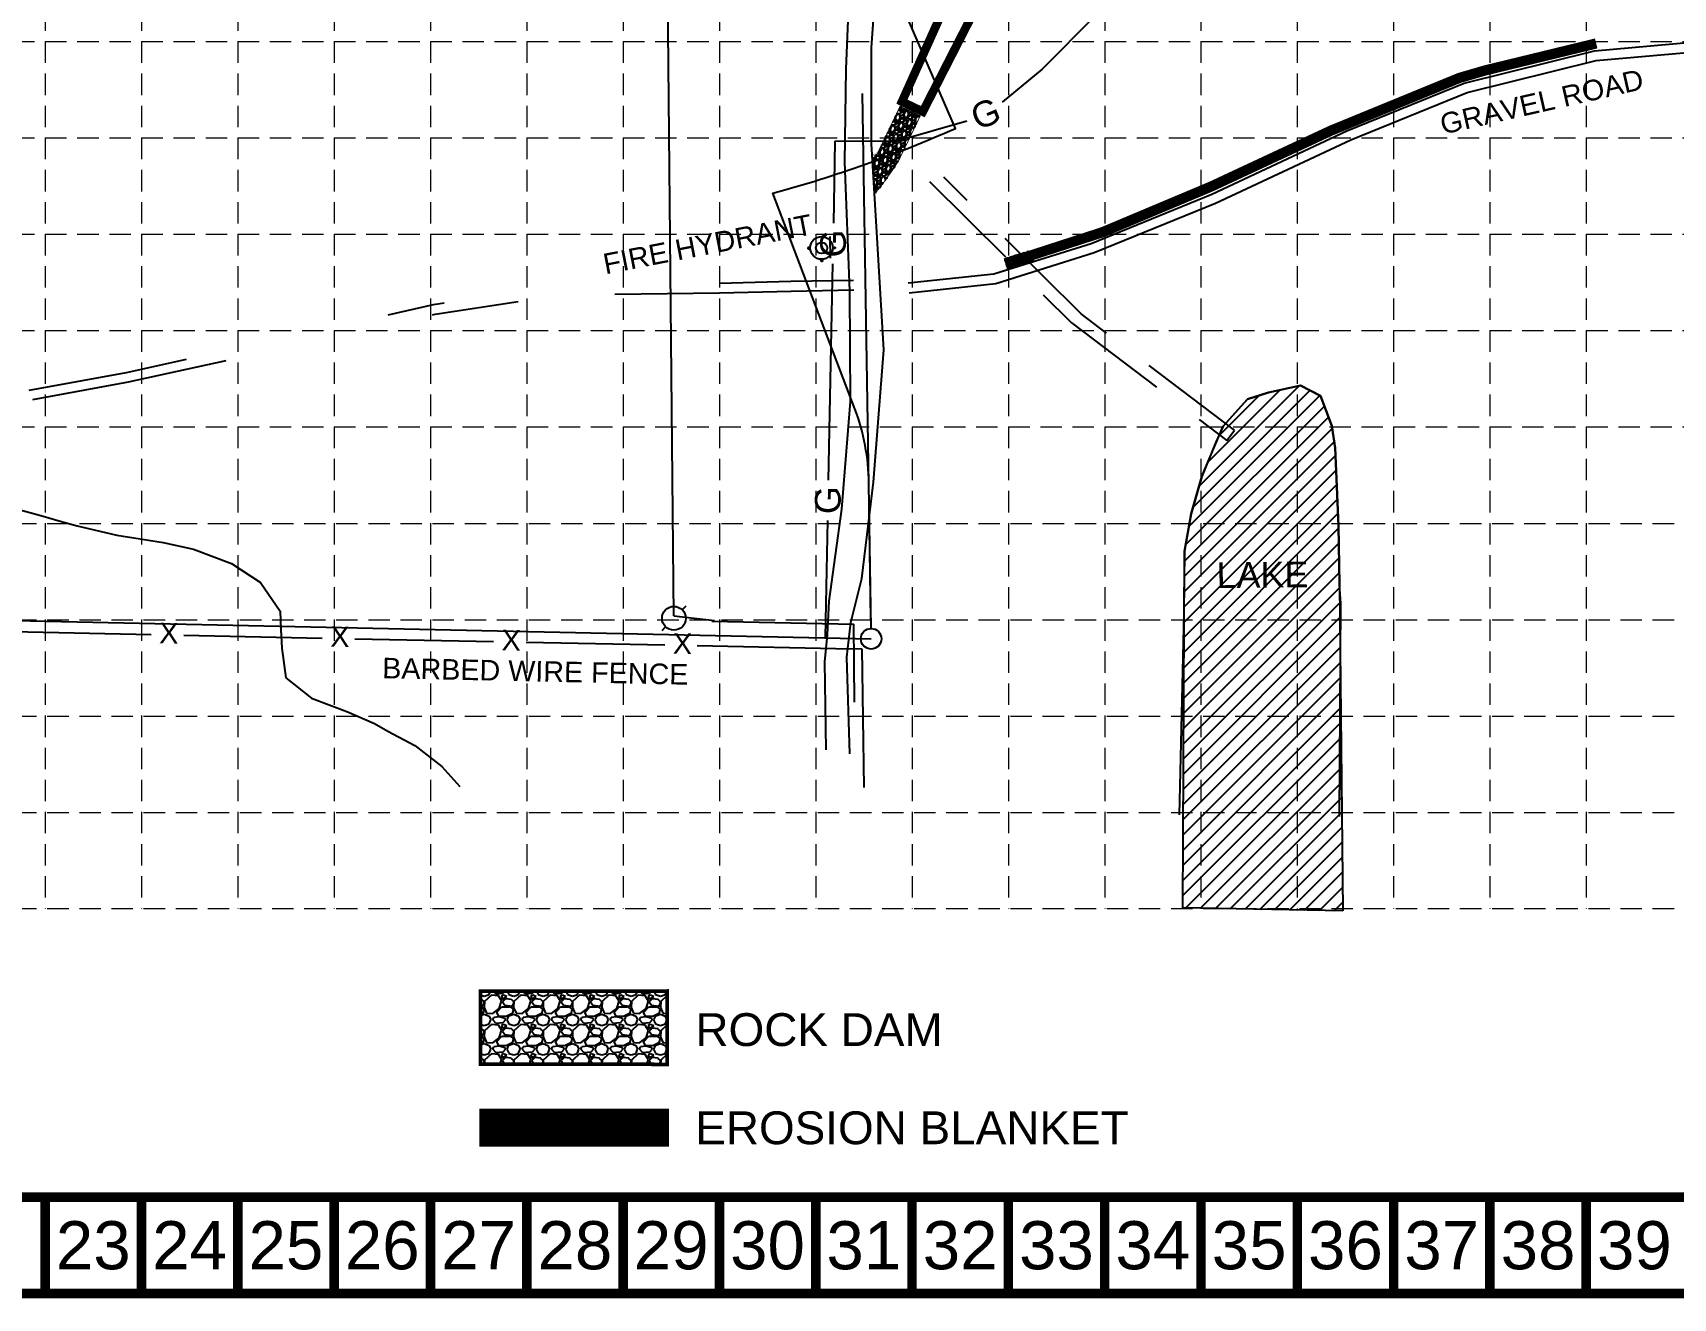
# Model space of a CAD drawing. Extents: x 2400464 to 2407675, y 6977889 to 6982400.
# Drawn here: x 2403042 to 2404958, y 6977889 to 6979367 of the extents above; entities that cross this region are included whole.
import ezdxf
from ezdxf.enums import TextEntityAlignment as Align

# ---------------------------------------------------------------- set-up
doc = ezdxf.new("R2010")
doc.units = 0
doc.header["$LTSCALE"] = 500
doc.header["$MEASUREMENT"] = 0
for name, pattern in [('ACAD_ISO02W100', [15, 12, -3]), ('CENTER', [2, 1.25, -0.25, 0.25, -0.25]), ('DASHED', [0.75, 0.5, -0.25]), ('HIDDEN', [0.375, 0.25, -0.125])]:
    doc.linetypes.add(name, pattern=pattern)
for name, color, linetype in [('BASE', 7, 'CONTINUOUS'), ('BC-DRAINAGE_EASEMENT', 1, 'HIDDEN'), ('BC-ELEC-LINE', 3, 'CONTINUOUS'), ('BC-FENCE', 2, 'CONTINUOUS'), ('BC-FIREHYDRANT', 1, 'CONTINUOUS'), ('BC-GRAVEL_ROAD', 1, 'CONTINUOUS'), ('BC-LAKE', 2, 'CONTINUOUS'), ('BC-PIPELINE_EASEMENT', 2, 'CONTINUOUS'), ('BC-POWERPOLE', 3, 'CONTINUOUS'), ('BC-W-VALVE', 1, 'CONTINUOUS'), ('BDY-F-KCC', 6, 'CONTINUOUS'), ('BDY-F-OVERALL', 6, 'CONTINUOUS'), ('BDY-F-RESIDENTAL', 6, 'CONTINUOUS'), ('COR-E', 2, 'CONTINUOUS'), ('GRID', 254, 'HIDDEN'), ('LEGEND', 7, 'CONTINUOUS'), ('SURVEY_NAME', 2, 'CONTINUOUS')]:
    doc.layers.add(name, color=color, linetype=linetype)
doc.styles.add("L200'", font='ARIAL.TTF', dxfattribs={"height": 0.001969})
doc.styles.get("Standard").update_dxf_attribs({"font": 'ARIAL.TTF'})

msp = doc.modelspace()

# ---------------------------------------------------------------- hatches: boundary and pattern name
at = {"layer": 'BDY-F-OVERALL', "linetype": 'Continuous'}
h = msp.add_hatch(dxfattribs=at)
h.set_pattern_fill('ANSI31', color=5, scale=100, style=0)
h.paths.add_polyline_path([(2404572.6, 6978341.1), (2404385.6, 6978344.5), (2404387.4, 6978761.2), (2404395.4, 6978805), (2404407.6, 6978848.4), (2404432.8, 6978907.3), (2404461.2, 6978939), (2404485.7, 6978946.8), (2404522.9, 6978954.7), (2404546.4, 6978942.9), (2404559.5, 6978907.9), (2404563.6, 6978881.9), (2404567.4, 6978790.8), (2404568.6, 6978722.3)])
at = {"layer": 'LEGEND'}
h = msp.add_hatch(dxfattribs=at)
h.set_pattern_fill('GRAVEL', color=4, scale=10.396954, angle=-159.6743, style=0)
h.set_pattern_definition([(68.338515, (2404701.5914, 6995102.9547), (45.49347369, 116.63772459), [1.3987646, -138.477949]), (25.2954152, (2404702.1077, 6995104.25466), (-113.383412994, -53.086890093), [2.400324, -237.632007]), (332.836115, (2404704.27786, 6995105.2803), (-137.221577838, 71.130869033), [1.6924994, -167.5576476]), (107.5994152, (2404707.17733, 6995109.12614), (62.479475735, -198.602807981), [2.185835, -216.3976105]), (133.1594152, (2404706.5164, 6995111.20966), (92.085328518, -98.93749973), [2.143384, -212.1953176]), (197.5994152, (2404705.0503, 6995112.77316), (198.602807981, 62.479475735), [2.185835, -216.3976105]), (238.0199152, (2404702.96676, 6995112.11226), (90.629994141, 144.444470419), [2.890655, -286.174596]), (272.5810152, (2404701.4358, 6995109.6603), (11.204806951, -239.770659832), [2.729076, -270.178591]), (321.7553152, (2404701.5587, 6995106.934), (124.945462863, -97.852710174), [2.1932375, -217.130752]), (15.562115, (2404703.2812, 6995105.5763), (-110.85668196, -29.976469876), [2.503919, -122.691993]), (62.7231152, (2404705.69333, 6995106.2481), (77.268969459, 150.582605035), [3.2381106, -320.5731896]), (339.139815, (2404697.4891, 6995105.6483), (89.915699565, -33.21722244), [1.1052066, -109.415925]), (11.7949152, (2404698.5219, 6995105.25474), (-133.967302302, -27.449632559), [2.102649, -208.162734]), (65.325715, (2404700.58, 6995105.6845), (-3.6114513, 9.7495715), [1.470348, -13.23316]), (43.524315, (2404701.696, 6995104.7674), (-41.52493448, -37.55639995), [0.791811, -78.389032]), (132.127115, (2404702.2701, 6995105.3127), (20.58391922, -25.63725816), [1.119783, -54.869531]), (231.289515, (2404701.519, 6995106.1432), (-22.0257767, -30.33350464), [1.818729, -58.8054124]), (1.890815, (2404700.3816, 6995104.724), (-23.1105856, 2.5266509), [1.315121, -31.5629386]), (216.715215, (2404707.9249, 6995107.40733), (-86.661381752, -65.363144408), [1.84234, -182.392157]), (270.671915, (2404706.448, 6995106.3059), (-0.727732563, 121.691057618), [1.5456216, -153.016218]), (133.524315, (2404701.1039, 6995102.7741), (37.55639995, -41.52493448), [1.583612, -77.5972314]), (183.936215, (2404700.0133, 6995103.92235), (108.330030388, 6.865875779), [1.84234, -182.392157]), (179.769715, (2404705.6858, 6995113.4521), (55.97074627, -1.44184016), [1.7766315, -87.054987]), (135.100815, (2404703.9092, 6995113.4592), (88.473730893, -89.188063592), [1.488615, -147.373115]), (267.127115, (2404697.395, 6995112.4875), (-1.44189974, -55.97074491), [1.583612, -77.5972314]), (217.679715, (2404697.3156, 6995110.9059), (112.298628705, 85.947080346), [1.742852, -172.541864]), (269.769715, (2404702.1722, 6995114.2572), (1.44184016, 55.97074627), [0.888316, -87.943303]), (301.635615, (2404697.98, 6995112.7042), (24.19534896, -35.38683952), [0.530141, -52.4841266]), (6.289515, (2404698.258, 6995112.2529), (-32.8601539, -1.0848031), [2.143384, -40.72435]), (26.3347152, (2404700.3885, 6995112.4877), (-93.884234457, -45.864063063), [1.986338, -196.647192]), (144.015815, (2404701.194, 6995107.0206), (16.9724803, -15.8876776), [1.4994695, -35.987279]), (193.4829152, (2404699.98064, 6995107.9017), (-172.96558701, -41.895436466), [2.617891, -259.170732]), (261.271115, (2404697.4349, 6995107.2913), (13.71812122, 82.692783954), [1.070429, -105.9727654]), (290.325715, (2404697.272, 6995106.233), (13.361019, -6.138118), [0.623817, -9.773137]), (320.582115, (2404700.6918, 6995112.2674), (-64.27838438, 53.801220793), [1.4443865, -142.9947184]), (248.338515, (2404701.80766, 6995111.3503), (-45.49347369, -116.63772459), [2.797529, -137.079184]), (200.325715, (2404700.775, 6995108.75), (-6.138118, -13.361019), [2.703208, -7.693746]), (165.630515, (2404698.24014, 6995107.8113), (122.775811264, -32.132581765), [1.643904, -162.746374]), (94.380315, (2404696.6477, 6995108.2193), (-4.69623393, 42.6097249), [1.513817, -74.1771533]), (47.9717152, (2404696.53204, 6995109.7287), (149.127229921, 166.113298786), [2.464754, -244.011048]), (15.7518152, (2404698.1822, 6995111.55956), (130.35582691, 37.199337039), [2.607546, -258.146747])])
edge = h.paths.add_edge_path()
edge.add_line((2404023, 6979224.6), (2404026.4, 6979179.4))
edge.add_arc((2403692.2, 6979448.4), 429.1, 321.1671, 327.2366)
edge.add_line((2404053, 6979216.2), (2404078.9, 6979269.9))
edge.add_line((2404078.9, 6979269.9), (2404055.4, 6979281.1))
edge.add_line((2404055.4, 6979281.1), (2404029.6, 6979227.5))
edge.add_arc((2404025.1, 6979228.8), 4.7, 243.268, 343.7768, ccw=False)
at = {"layer": 'LEGEND', "linetype": 'ACAD_ISO02W100'}
h = msp.add_hatch(dxfattribs=at)
h.set_pattern_fill('GRAVEL', color=240, scale=5.142184, angle=17.1216, style=0)
h.set_pattern_definition([(245.13439, (2403907.31345, 6978734.97534), (-25.6895861, -56.33953182), [0.69181, -68.4892]), (202.091287, (2403907.02255, 6978734.34767), (57.45767665, 23.08058472), [1.187166, -117.529366]), (149.63199, (2403905.92254, 6978733.9012), (65.79537184, -38.9186723), [0.837086, -82.8716]), (284.39529, (2403904.38443, 6978732.08221), (-25.36294767, 99.79972208), [1.081082, -107.02714]), (309.95529, (2403904.6532, 6978731.03507), (-42.73784221, 51.4021815), [1.060087, -104.948746]), (14.39529, (2403905.33398, 6978730.22247), (-99.79972208, -25.36294767), [1.081082, -107.02714]), (54.815787, (2403906.38112, 6978730.49124), (-48.747252805, -68.823090386), [1.429676, -141.53783]), (89.376887, (2403907.2049, 6978731.65971), (1.09516853, 118.71147728), [1.34976, -133.626438]), (138.55119, (2403907.21958, 6978733.0094), (-58.99457281, 51.77488742), [1.084744, -107.38974]), (192.35799, (2403906.4065, 6978733.72745), (55.57107897, 11.73822128), [1.2384, -60.68169]), (239.518987, (2403905.19681, 6978733.4624), (-42.319095966, -72.22353087), [1.601523, -158.55088]), (155.93569, (2403909.2647, 6978733.5318), (-43.48322966, 18.8887147), [0.54662, -54.11554]), (188.59079, (2403908.7656, 6978733.75469), (66.91353829, 9.85156558), [1.03994, -102.95429]), (242.1216, (2403907.7373, 6978733.5993), (1.513862, -4.914295), [0.727213, -6.54493]), (220.32019, (2403907.2117, 6978734.0831), (21.543741, 17.3978979), [0.39162, -38.770086]), (308.92299, (2403906.9131, 6978733.8297), (-9.4558764, 13.2290203), [0.55383, -27.13768]), (48.08539, (2403907.261, 6978733.3988), (11.7151443, 14.3701789), [0.899517, -29.08431]), (178.6867, (2403907.862, 6978734.0682), (11.3424473, -1.8865627), [0.65044, -15.610575]), (33.51109, (2403904.0628, 6978732.95165), (44.6013715, 29.88145781), [0.911195, -90.208532]), (87.46779, (2403904.82253, 6978733.45472), (-3.00467502, -60.11267358), [0.76444, -75.679616]), (310.32019, (2403907.5592, 6978735.05104), (-17.3978979, 21.543741), [0.78323, -38.37847]), (0.73209, (2403908.06597, 6978734.45387), (-53.68451572, -0.39576978), [0.911195, -90.208532]), (356.56559, (2403905.0014, 6978729.9048), (-27.5991915, 2.25925886), [0.878696, -43.05614]), (311.89669, (2403905.8785, 6978729.85215), (-41.22390472, 46.4879495), [0.736248, -72.88862]), (83.92299, (2403909.1222, 6978730.1519), (2.25928825, 27.5991892), [0.78323, -38.37847]), (34.47559, (2403909.2051, 6978730.93072), (-57.8303867, -39.33734277), [0.86199, -85.33672]), (86.56559, (2403906.71417, 6978729.4101), (-2.25925886, -27.5991915), [0.43935, -43.49549]), (118.43149, (2403908.8273, 6978730.0611), (-10.969727, 18.1433194), [0.2622, -25.957893]), (183.0854, (2403908.7025, 6978730.2916), (16.2567406, -0.3726998), [1.060087, -20.141677]), (203.13059, (2403907.64393, 6978730.23457), (47.62907157, 20.05290002), [0.982414, -97.258867]), (320.8117, (2403907.3973, 6978732.9565), (-7.9420213, 8.3147213), [0.741616, -17.79879]), (10.278787, (2403907.9721, 6978732.48792), (86.57071686, 15.90701097), [1.29477, -128.18211]), (78.06699, (2403909.2461, 6978732.71896), (-9.06014535, -40.4554991), [0.52942, -52.412603]), (107.1216, (2403909.3556, 6978733.237), (-6.428154, 3.40043), [0.30853, -4.833653]), (137.37799, (2403907.50022, 6978730.35172), (30.25417904, -28.3446286), [0.714373, -70.723127]), (65.13439, (2403906.97456, 6978730.83547), (25.6895861, 56.33953182), [1.38362, -67.79739]), (17.1216, (2403907.5564, 6978732.091), (3.40043, 6.428154), [1.33697, -3.805216]), (342.42639, (2403908.83408, 6978732.48442), (-59.73994496, 19.2614935), [0.81305, -80.49201]), (271.17619, (2403909.6092, 6978732.23894), (1.1411516, -21.1710346), [0.74871, -36.68695]), (224.767587, (2403909.62455, 6978731.49038), (-78.23292958, -77.90632426), [1.21903, -120.684348]), (192.547687, (2403908.75908, 6978730.6319), (-65.39966857, -14.76592672), [1.289655, -127.67566])])
h.paths.add_polyline_path([(2404180.5, 6979090.9), (2404211.8, 6979100.5), (2404208, 6979112.7), (2404176.8, 6979103.1)])
h = msp.add_hatch(dxfattribs=at)
h.set_pattern_fill('GRAVEL', color=240, scale=34.281225, style=0)
h.set_pattern_definition([(228.0128, (2401125.95, 6976430.917), (-274.2497394, -308.531071), [4.61206, -456.59465]), (184.9697, (2401122.8648, 6976427.489), (411.37473605, 34.280927), [7.91444, -783.5291]), (132.5104, (2401114.98, 6976426.8034), (342.8119318, -377.0937724), [5.58057, -552.47732]), (267.2737, (2401101.6104, 6976418.233), (34.2810885, 685.6245101), [7.20722, -713.51426]), (292.8337, (2401101.2676, 6976411.034), (-171.4064646, 411.374577), [7.06725, -699.6583]), (357.2737, (2401104.0101, 6976404.5206), (-685.6245101, 34.2810885), [7.20722, -713.51426]), (37.6942, (2401111.2092, 6976404.1778), (-445.6561768, -342.8119211), [9.53117, -943.58554]), (72.2553, (2401118.751, 6976410.0056), (239.96894396, 754.1868208), [8.9984, -890.84292]), (121.4296, (2401121.4935, 6976418.5759), (-274.2500823, 445.65575484), [7.23162, -715.9316]), (175.2364, (2401117.7226, 6976424.7465), (377.0935074, -34.2809347), [8.256, -404.5446]), (222.3974, (2401109.4951, 6976425.4321), (-411.374952, -377.09320356), [10.67682, -1057.00587]), (138.8141, (2401135.5488, 6976417.8903), (-239.968676, 205.687258), [3.64413, -360.77026]), (171.4692, (2401132.8063, 6976420.29), (445.6558662, -68.5627212), [6.93293, -686.36192]), (225, (2401125.95, 6976421.318), (-4e-15, -34.28124), [4.8481, -43.63287]), (203.1986, (2401123.5504, 6976425.432), (171.406116, 68.5624954), [2.6108, -258.46724]), (291.8014, (2401121.151, 6976424.404), (-34.281222, 102.843684), [3.6922, -180.91786]), (30.9638, (2401122.522, 6976420.9756), (102.843607, 68.562535), [5.99678, -193.8954]), (161.5651, (2401127.664, 6976424.061), (68.562465, -34.28117), [4.33627, -104.0705]), (16.3895, (2401101.2676, 6976424.4037), (342.8123254, 102.8434251), [6.07463, -601.39022]), (70.3462, (2401107.0954, 6976426.1177), (-137.124737, -377.0935482), [5.09628, -504.53078]), (293.1986, (2401127.664, 6976430.917), (-68.5624954, 171.406116), [5.22154, -255.85648]), (343.6105, (2401129.721, 6976426.1177), (-342.8123254, 102.8434251), [6.07463, -601.39022]), (339.444, (2401101.2676, 6976403.1493), (-171.406188, 68.5623128), [5.85798, -287.04095]), (294.7751, (2401106.7526, 6976401.0925), (-171.4058572, 377.0935923), [4.90832, -485.92413]), (66.8014, (2401128.007, 6976396.636), (68.5624954, 171.406116), [5.22154, -255.85648]), (17.354, (2401130.0638, 6976401.4353), (-445.6559942, -137.1247115), [5.7466, -568.91146]), (69.444, (2401111.209, 6976396.636), (-68.562313, -171.406188), [2.929, -289.96994]), (101.3099, (2401125.95, 6976396.636), (-34.281144, 137.124926), [1.748, -173.05262]), (165.9638, (2401125.607, 6976398.35), (102.843694, -34.281158), [7.06725, -134.27784]), (186.009, (2401118.751, 6976400.064), (342.8122415, 34.2812016), [6.54943, -648.39245]), (303.6901, (2401122.522, 6976417.89), (-34.28127, 68.562435), [4.9441, -118.6586]), (353.1572, (2401125.2645, 6976413.7765), (582.78080325, -68.5627242), [8.6318, -854.5474]), (60.9454, (2401133.8348, 6976412.748), (-137.124901, -239.9685882), [3.52946, -349.41735]), (90, (2401135.55, 6976415.833), (-34.28123, 34.28123), [2.05687, -32.22435]), (120.2564, (2401118.0654, 6976401.0925), (137.1247247, -239.9686592), [4.7625, -471.4875]), (48.0128, (2401115.6657, 6976405.2062), (274.2497394, 308.531071), [9.22412, -451.9826]), (0, (2401121.836, 6976412.062), (34.28123, 34.28123), [8.91312, -25.3681]), (325.3048, (2401130.7495, 6976412.0624), (-342.8120532, 239.9688701), [5.42034, -536.6134]), (254.0546, (2401135.206, 6976408.977), (-34.281221, -137.124904), [4.9914, -244.57967]), (207.646, (2401133.8348, 6976404.1778), (-651.34313126, -342.8125144), [8.12688, -804.56232]), (175.4261, (2401126.6357, 6976400.4068), (-445.65594414, 34.2810468), [8.5977, -851.17107])])
h.paths.add_polyline_path([(2403565.2, 6978162.2), (2403783.3, 6978161.8), (2403783.3, 6978247.5), (2403565.2, 6978247.2)])

# ---------------------------------------------------------------- linework, layer by layer
at = {"layer": 'BASE', "const_width": 11.2}
for points in [[(2400469.3, 6977894.2), (2407669.3, 6977894.2), (2407669.3, 6982394.2), (2400469.3, 6982394.2)], [(2400581.5, 6978006.7), (2407557.1, 6978006.5), (2407556.9, 6982281.8), (2400582.9, 6982281.9)]]:
    msp.add_lwpolyline(points, close=True, dxfattribs=at)
for points in [[(2403056.8, 6977894.2), (2403056.8, 6978006.7)], [(2403169.3, 6977894.2), (2403169.3, 6978006.7)], [(2403281.8, 6977894.2), (2403281.8, 6978006.7)], [(2403394.3, 6977894.2), (2403394.3, 6978006.7)], [(2403506.8, 6977894.2), (2403506.8, 6978006.7)], [(2403619.3, 6977894.2), (2403619.3, 6978006.7)], [(2403731.8, 6977894.2), (2403731.8, 6978006.7)], [(2403844.3, 6977894.2), (2403844.3, 6978006.7)], [(2403956.8, 6977894.2), (2403956.8, 6978006.7)], [(2404069.3, 6977894.2), (2404069.3, 6978006.7)], [(2404181.8, 6977894.2), (2404181.8, 6978006.7)], [(2404294.3, 6977894.2), (2404294.3, 6978006.7)], [(2404406.8, 6977894.2), (2404406.8, 6978006.7)], [(2404519.3, 6977894.2), (2404519.3, 6978006.7)], [(2404631.8, 6977894.2), (2404631.8, 6978006.7)], [(2404744.3, 6977894.2), (2404744.3, 6978006.7)], [(2404856.8, 6977894.2), (2404856.8, 6978006.7)]]:
    msp.add_lwpolyline(points, dxfattribs=at)
at = {"layer": 'BC-DRAINAGE_EASEMENT', "color": 7}
for p, q in [((2404089.7, 6979193.3, 506.5), (2404255.2, 6979028.5, 506.5)), ((2404266.7, 6979038.6, 506.5), (2404106.3, 6979198.3, 506.5)), ((2404446, 6978902.7, 506.5), (2404266.7, 6979038.6, 506.5)), ((2404255.2, 6979028.5, 506.5), (2404436.9, 6978890.7, 506.5)), ((2404436.9, 6978890.7, 506.5), (2404446, 6978902.7, 506.5))]:
    msp.add_line(p, q, dxfattribs=at)
at = {"layer": 'BC-ELEC-LINE', "color": 7, "linetype": 'Continuous'}
for p, q in [((2403791.1, 6978685.9, 506.5), (2403783, 6979504.6, 506.5)), ((2403791.1, 6978685.9, 506.5), (2403838.4, 6978680.3, 506.5)), ((2403835.5, 6978679.7, 506.5), (2404001.2, 6978676, 506.5)), ((2404002.1, 6978584.9, 506.5), (2404001.2, 6978676, 506.5))]:
    msp.add_line(p, q, dxfattribs=at)
at = {"layer": 'BC-FENCE', "color": 7, "linetype": 'Continuous'}
for p, q in [((2403018.7, 6978667.3, 506.5), (2403180.6, 6978664, 506.5)), ((2403218.7, 6978663.2, 506.5), (2403380.5, 6978659.9, 506.5)), ((2403418.6, 6978659.1, 506.5), (2403580.5, 6978655.8, 506.5)), ((2403618.6, 6978655.1, 506.5), (2403780.4, 6978651.8, 506.5)), ((2403818.5, 6978651, 506.5), (2403980.4, 6978647.7, 506.5)), ((2403980.4, 6978647.7, 506.5), (2404010.8, 6978647.1, 506.5)), ((2404010.8, 6978647.1, 506.5), (2404012.9, 6978485.2, 506.5))]:
    msp.add_line(p, q, dxfattribs=at)
at = {"layer": 'BC-FIREHYDRANT', "color": 7, "linetype": 'Continuous'}
for p, q in [((2403950.4, 6979116.4, 506.5), (2403947.6, 6979116.3, 506.5)), ((2403947.6, 6979116.3, 506.5), (2403947.6, 6979114.6, 506.5)), ((2403947.6, 6979114.6, 506.5), (2403950.4, 6979114.6, 506.5)), ((2403976.8, 6979116.5, 506.5), (2403979.6, 6979116.6, 506.5)), ((2403979.6, 6979114.8, 506.5), (2403976.8, 6979114.8, 506.5)), ((2403979.6, 6979116.6, 506.5), (2403979.6, 6979114.8, 506.5)), ((2403963, 6979099.6, 506.5), (2403962.9, 6979102.4, 506.5)), ((2403964.6, 6979099.6, 506.5), (2403963, 6979099.6, 506.5)), ((2403964.5, 6979102.4, 506.5), (2403964.6, 6979099.6, 506.5))]:
    msp.add_line(p, q, dxfattribs=at)
at = {"layer": 'BC-FIREHYDRANT', "linetype": 'Continuous'}
for p, q in [((2403950.4, 6979116.4, 506.5), (2403947.6, 6979116.3, 506.5)), ((2403947.6, 6979116.3, 506.5), (2403947.6, 6979114.6, 506.5)), ((2403947.6, 6979114.6, 506.5), (2403950.4, 6979114.6, 506.5)), ((2403976.8, 6979116.5, 506.5), (2403979.6, 6979116.6, 506.5)), ((2403976.8, 6979115.8, 506.5), (2403976.8, 6979115.6, 506.5)), ((2403976.8, 6979115.8, 506.5), (2403976.8, 6979115.6, 506.5)), ((2403979.6, 6979114.8, 506.5), (2403976.8, 6979114.8, 506.5)), ((2403979.6, 6979116.6, 506.5), (2403979.6, 6979114.8, 506.5)), ((2403963, 6979099.6, 506.5), (2403962.9, 6979102.4, 506.5)), ((2403964.6, 6979099.6, 506.5), (2403963, 6979099.6, 506.5)), ((2403964.5, 6979102.4, 506.5), (2403964.6, 6979099.6, 506.5))]:
    msp.add_line(p, q, dxfattribs=at)
at = {"layer": 'BC-FIREHYDRANT', "color": 7, "linetype": 'Continuous'}
for radius in [13.2, 13.2, 6.54, 6.54]:
    msp.add_circle((2403963.6, 6979115.6, 506.5), radius, dxfattribs=at)
at = {"layer": 'BC-GRAVEL_ROAD', "color": 7}
for p, q in [((2403999.2, 6979489.6, 506.5), (2403991.8, 6979324.3, 506.5)), ((2404022, 6979349.5, 506.5), (2404030.9, 6979479.7, 506.5)), ((2404866.5, 6979345.9, 506.5), (2405028.5, 6979360.2, 506.5)), ((2404022, 6979237.3, 506.5), (2404022, 6979349.5, 506.5)), ((2404714.3, 6979308.1, 506.5), (2404866.5, 6979345.9, 506.5)), ((2404868.4, 6979334.6, 506.5), (2405029.2, 6979348.8, 506.5)), ((2403991.8, 6979324.3, 506.5), (2403990.5, 6979215.9, 506.5)), ((2404717.8, 6979297.3, 506.5), (2404868.4, 6979334.6, 506.5)), ((2404577.1, 6979252.3, 506.5), (2404714.3, 6979308.1, 506.5)), ((2404581.7, 6979241.8, 506.5), (2404717.8, 6979297.3, 506.5)), ((2404419.3, 6979178.4, 506.5), (2404577.1, 6979252.3, 506.5)), ((2404028, 6979134, 506.5), (2404022, 6979237.3, 506.5)), ((2404423.9, 6979168, 506.5), (2404581.7, 6979241.8, 506.5)), ((2403990.5, 6979215.9, 506.5), (2403996.1, 6979065.4, 506.5)), ((2404278.4, 6979120.9, 506.5), (2404419.3, 6979178.4, 506.5)), ((2404282.2, 6979110.1, 506.5), (2404423.9, 6979168, 506.5)), ((2404036.3, 6978996.4, 506.5), (2404028, 6979134, 506.5)), ((2404164.7, 6979085.5, 506.5), (2404278.4, 6979120.9, 506.5)), ((2404167, 6979074.2, 506.5), (2404282.2, 6979110.1, 506.5)), ((2403844.4, 6979074.4, 506.5), (2403927.7, 6979076.6, 506.5)), ((2403927.7, 6979076.6, 506.5), (2404001, 6979077.9, 506.5)), ((2404064.6, 6979074.7, 506.5), (2404164.7, 6979085.5, 506.5)), ((2404065.8, 6979063.3, 506.5), (2404167, 6979074.2, 506.5)), ((2403512.4, 6979038.2, 506.5), (2403609.3, 6979053.2, 506.5)), ((2403722, 6979061.6, 506.5), (2403844.6, 6979063, 506.5)), ((2403844.6, 6979063, 506.5), (2403928, 6979065.2, 506.5)), ((2403928, 6979065.2, 506.5), (2404001.2, 6979066.5, 506.5)), ((2403996.1, 6979065.4, 506.5), (2403997.2, 6978936, 506.5)), ((2403457.3, 6979037.5, 506.5), (2403510.3, 6979049.5, 506.5)), ((2403509.3, 6979037.5, 506.5), (2403512.4, 6979038.2, 506.5)), ((2403510.3, 6979049.5, 506.5), (2403523, 6979051.4, 506.5)), ((2404024.3, 6978842, 506.5), (2404036.3, 6978996.4, 506.5)), ((2403151.7, 6978970.2, 506.5), (2403222, 6978985.5, 506.5)), ((2403154, 6978959, 506.5), (2403268.4, 6978984, 506.5)), ((2403038.3, 6978949.3, 506.5), (2403151.7, 6978970.2, 506.5)), ((2403042.4, 6978938.5, 506.5), (2403154, 6978959, 506.5)), ((2403997.2, 6978936, 506.5), (2403986.9, 6978810.5, 506.5)), ((2404010.6, 6978729.4, 506.5), (2404024.3, 6978842, 506.5)), ((2403986.9, 6978810.5, 506.5), (2403972.1, 6978702.9, 506.5)), ((2403997.9, 6978678.1, 506.5), (2404010.6, 6978729.4, 506.5)), ((2403972.1, 6978702.9, 506.5), (2403970.3, 6978663.5, 506.5)), ((2403993.1, 6978637.5, 506.5), (2403997.9, 6978678.1, 506.5)), ((2403970.3, 6978663.5, 506.5), (2403967, 6978632, 506.5)), ((2403967, 6978632, 506.5), (2403968.6, 6978529.3, 506.5)), ((2403996.8, 6978524.6, 506.5), (2403993.1, 6978637.5, 506.5))]:
    msp.add_line(p, q, dxfattribs=at)
at = {"layer": 'BC-LAKE', "color": 5, "linetype": 'Continuous'}
for p, q in [((2403019, 6978811.9, 506.5), (2403054.3, 6978802.1, 506.5)), ((2403054.3, 6978802.1, 506.5), (2403074.3, 6978796.5, 506.5)), ((2403074.3, 6978796.5, 506.5), (2403094.2, 6978791, 506.5)), ((2403094.2, 6978791, 506.5), (2403140.7, 6978780.2, 506.5)), ((2403140.7, 6978780.2, 506.5), (2403167.7, 6978775.9, 506.5)), ((2403167.7, 6978775.9, 506.5), (2403194.7, 6978771.5, 506.5)), ((2403194.7, 6978771.5, 506.5), (2403230.1, 6978763.8, 506.5)), ((2403230.1, 6978763.8, 506.5), (2403274.3, 6978746.9, 506.5)), ((2403274.3, 6978746.9, 506.5), (2403308.3, 6978724.6, 506.5)), ((2403308.3, 6978724.6, 506.5), (2403331.1, 6978691.4, 506.5)), ((2403331.1, 6978691.4, 506.5), (2403332.1, 6978669.7, 506.5)), ((2403332.1, 6978669.7, 506.5), (2403333.1, 6978648.1, 506.5)), ((2403333.1, 6978648.1, 506.5), (2403337.9, 6978613.4, 506.5)), ((2403337.9, 6978613.4, 506.5), (2403367.7, 6978589.6, 506.5)), ((2403367.7, 6978589.6, 506.5), (2403388.4, 6978581.8, 506.5)), ((2403388.4, 6978581.8, 506.5), (2403409.2, 6978574, 506.5)), ((2403409.2, 6978574, 506.5), (2403441.4, 6978560.2, 506.5)), ((2403441.4, 6978560.2, 506.5), (2403457, 6978551.2, 506.5)), ((2403457, 6978551.2, 506.5), (2403488.6, 6978534.4, 506.5)), ((2403488.6, 6978534.4, 506.5), (2403520.2, 6978509.8, 506.5)), ((2403520.2, 6978509.8, 506.5), (2403541, 6978486.3, 506.5))]:
    msp.add_line(p, q, dxfattribs=at)
at = {"layer": 'BC-LAKE', "color": 5, "linetype": 'Continuous', "elevation": 506.5}
msp.add_lwpolyline([(2404568.7, 6978451.2), (2404570.2, 6978700.1), (2404568.6, 6978722.3), (2404567.4, 6978790.8), (2404563.6, 6978881.9), (2404559.5, 6978907.9), (2404546.4, 6978942.9), (2404522.9, 6978954.7), (2404485.7, 6978946.8), (2404461.2, 6978939), (2404432.8, 6978907.3), (2404424, 6978888.6), (2404407.6, 6978848.4), (2404395.4, 6978805), (2404387.4, 6978761.2), (2404386.9, 6978688.5), (2404381.3, 6978453.2)], dxfattribs=at)
at = {"layer": 'BC-PIPELINE_EASEMENT', "color": 7, "linetype": 'Continuous', "elevation": 506.5}
for points in [[(2404367.5, 6979448.2), (2404283.8, 6979387.7), (2404221.2, 6979324.3), (2404174.5, 6979285.8)], [(2404133.4, 6979263.7), (2404051.9, 6979240.5), (2403979.3, 6979239.8), (2403979.3, 6979239.8), (2403977.4, 6979144.4)], [(2403976.5, 6979097.2), (2403971.4, 6978844.4)], [(2403970.5, 6978797.3), (2403967.7, 6978661)]]:
    msp.add_lwpolyline(points, dxfattribs=at)
at = {"layer": 'BC-POWERPOLE', "color": 7, "linetype": 'Continuous'}
for p, q in [((2403805, 6978697, 506.5), (2403800.9, 6978692.9, 506.5)), ((2403777.3, 6978668.7, 506.5), (2403781.4, 6978673, 506.5))]:
    msp.add_line(p, q, dxfattribs=at)
msp.add_circle((2403791.2, 6978682.9, 506.5), 13.9, dxfattribs=at)
at = {"layer": 'BC-W-VALVE', "color": 7, "linetype": 'Continuous'}
msp.add_line((2403973.4, 6979129, 506.5), (2403973.6, 6979103.7, 506.5), dxfattribs=at)
at = {"layer": 'BDY-F-KCC', "color": 7, "elevation": 506.5}
msp.add_lwpolyline([(2402403.3, 6978658.4), (2402402.9, 6978693.5), (2404021.5, 6978659)], dxfattribs=at)
at = {"layer": 'BDY-F-OVERALL', "color": 1, "linetype": 'DASHED', "ltscale": 0.3, "const_width": 10, "elevation": 506.5}
msp.add_lwpolyline([(2404081.9, 6979274.8), (2404252.5, 6979608.5), (2404350.2, 6979615.6), (2404622.3, 6979628.3), (2404625.1, 6980023.7), (2404203, 6980023.4), (2404203.6, 6979611.3), (2404203.6, 6979611.3), (2404057.5, 6979286.5)], close=True, dxfattribs=at)
at = {"layer": 'BDY-F-OVERALL', "color": 200, "linetype": 'Continuous', "const_width": 12}
msp.add_lwpolyline([(2404210, 6979107.4), (2404291.9, 6979134), (2404418.6, 6979187.3), (2404558.3, 6979252.5), (2404708.6, 6979314.2), (2404738.8, 6979323), (2404868.4, 6979354.5)], dxfattribs=at)
at = {"layer": 'BDY-F-OVERALL', "color": 5, "linetype": 'Continuous', "elevation": 506.5}
msp.add_lwpolyline([(2404572.6, 6978341.1), (2404385.6, 6978344.5), (2404387.4, 6978761.2), (2404395.4, 6978805), (2404407.6, 6978848.4), (2404432.8, 6978907.3), (2404461.2, 6978939), (2404485.7, 6978946.8), (2404522.9, 6978954.7), (2404546.4, 6978942.9), (2404559.5, 6978907.9), (2404563.6, 6978881.9), (2404567.4, 6978790.8), (2404568.6, 6978722.3), (2404572.6, 6978341.1)], dxfattribs=at)
at = {"layer": 'BDY-F-OVERALL', "color": 7, "elevation": 506.5}
msp.add_lwpolyline([(2402403.3, 6978658.4), (2402402.9, 6978693.5), (2404021.5, 6978659)], dxfattribs=at)
at = {"layer": 'BDY-F-RESIDENTAL', "color": 7, "elevation": 506.5}
msp.add_lwpolyline([(2404021.2, 6978681.4), (2404019, 6978840.7, 0.087482), (2404002.5, 6978927.7), (2403906.9, 6979179.6, 0.037766), (2404120.1, 6979255.3), (2404007.4, 6979514.9), (2403994.6, 6980333.8), (2404015.7, 6980333.7), (2404015, 6980811.8), (2404013.5, 6981011.7), (2404353.2, 6981015.8), (2404352.7, 6980815.8), (2405283.6, 6980826.9), (2405285.3, 6980324.1), (2405387.4, 6980323.8), (2405428.5, 6980256.8)], format="xyb", dxfattribs=at)
at = {"layer": 'COR-E', "color": 7}
msp.add_circle((2404021.5, 6978659, 506.5), 12, dxfattribs=at)
at = {"layer": 'GRID', "color": 252, "linetype": 'HIDDEN', "lineweight": 0, "ltscale": 0.2}
for p, q in [((2403056.8, 6982281.7), (2403056.8, 6978343.7)), ((2403169.3, 6982281.7), (2403169.3, 6978343.7)), ((2403281.8, 6982281.7), (2403281.8, 6978343.7)), ((2403394.3, 6982281.7), (2403394.3, 6978343.7)), ((2403506.8, 6982281.7), (2403506.8, 6978343.7)), ((2403619.3, 6982281.7), (2403619.3, 6978343.7)), ((2403731.8, 6982281.7), (2403731.8, 6978343.7)), ((2403844.3, 6982281.7), (2403844.3, 6978343.7)), ((2403956.8, 6982281.7), (2403956.8, 6978343.7)), ((2404069.3, 6982281.7), (2404069.3, 6978343.7)), ((2404181.8, 6982281.7), (2404181.8, 6978343.7)), ((2404294.3, 6982281.7), (2404294.3, 6978343.7)), ((2404406.8, 6982281.7), (2404406.8, 6978343.7)), ((2404519.3, 6982281.7), (2404519.3, 6978343.7)), ((2404631.8, 6982281.7), (2404631.8, 6978343.7)), ((2404744.3, 6982281.7), (2404744.3, 6978343.7)), ((2404856.8, 6982281.7), (2404856.8, 6978343.7)), ((2400581.8, 6979356.7), (2407556.8, 6979356.7)), ((2400581.8, 6979244.2), (2407556.8, 6979244.2)), ((2400581.8, 6979131.7), (2407556.8, 6979131.7)), ((2400581.8, 6979019.2), (2407556.8, 6979019.2)), ((2400581.8, 6978906.7), (2407556.8, 6978906.7)), ((2400584.3, 6978793.7), (2407559.3, 6978793.7)), ((2400584.3, 6978681.2), (2407559.3, 6978681.2)), ((2400584.3, 6978568.7), (2407559.3, 6978568.7)), ((2400584.3, 6978456.2), (2407559.3, 6978456.2)), ((2400584.3, 6978343.7), (2407559.3, 6978343.7))]:
    msp.add_line(p, q, dxfattribs=at)
at = {"layer": 'LEGEND', "color": 4, "const_width": 1.04}
msp.add_lwpolyline([(2404023, 6979224.6), (2404026.4, 6979179.4, 0.026489), (2404053, 6979216.2), (2404078.9, 6979269.9), (2404055.4, 6979281.1), (2404029.6, 6979227.5, -0.469013)], format="xyb", close=True, dxfattribs=at)
at = {"layer": 'LEGEND', "color": 240, "const_width": 0.643, "elevation": 1013.1}
msp.add_lwpolyline([(2404180.5, 6979090.9), (2404211.8, 6979100.5), (2404208, 6979112.7), (2404176.8, 6979103.1)], close=True, dxfattribs=at)
at = {"layer": 'LEGEND', "color": 240, "const_width": 4.29}
msp.add_lwpolyline([(2403565.2, 6978162.2), (2403783.3, 6978161.8), (2403783.3, 6978247.5), (2403565.2, 6978247.2)], close=True, dxfattribs=at)
at = {"layer": 'LEGEND', "color": 84, "const_width": 44.5}
msp.add_lwpolyline([(2403564, 6978087.8), (2403785.5, 6978087.8)], dxfattribs=at)
at = {"layer": 'SURVEY_NAME', "color": 7, "linetype": 'CENTER'}
msp.add_line((2404021.7, 6978671.3, 506.5), (2404007.9, 6979502.9, 506.5), dxfattribs=at)

# ---------------------------------------------------------------- texts
at = {"layer": 'BASE'}
for s, p in [('23', (2403113, 6977950.5)), ('24', (2403225.5, 6977950.5)), ('25', (2403338, 6977950.5)), ('26', (2403450.5, 6977950.5)), ('27', (2403563, 6977950.5)), ('28', (2403675.5, 6977950.5)), ('29', (2403788, 6977950.5)), ('30', (2403900.5, 6977950.5)), ('31', (2404013, 6977950.5)), ('32', (2404125.5, 6977950.5)), ('33', (2404238, 6977950.5)), ('34', (2404350.5, 6977950.5)), ('35', (2404463, 6977950.5)), ('36', (2404575.5, 6977950.5)), ('37', (2404688, 6977950.5)), ('38', (2404800.5, 6977950.5)), ('39', (2404913, 6977950.5))]:
    msp.add_text(s, height=56.25, dxfattribs=at).set_placement(p, align=Align.MIDDLE_CENTER)
at = {"layer": 'BC-FENCE', "color": 7}
for s, rotation, p in [('X', 358.8312, (2403189.9, 6978653.8, 506.5)), ('X', 358.8312, (2403389.8, 6978649.7, 506.5)), ('X', 358.8312, (2403589.8, 6978645.6, 506.5)), ('X', 358.8312, (2403789.8, 6978641.6, 506.5)), ('BARBED WIRE FENCE', 358.7802, (2403450.3, 6978612.9, 506.5))]:
    msp.add_text(s, height=24, rotation=rotation, dxfattribs=at).set_placement(p)
at = {"layer": 'BC-FIREHYDRANT', "color": 7}
msp.add_text('FIRE HYDRANT', height=24, rotation=10.9508, dxfattribs=at).set_placement((2403711.2, 6979084.7, 506.5))
at = {"layer": 'BC-GRAVEL_ROAD', "color": 7, "linetype": 'Continuous'}
msp.add_text('GRAVEL ROAD', height=24, rotation=12.7838, dxfattribs=at).set_placement((2404689.3, 6979248, 506.5))
at = {"layer": 'BC-LAKE', "color": 5}
msp.add_text('LAKE', height=30, rotation=0.5702, dxfattribs=at).set_placement((2404425.1, 6978718.2, 506.5))
at = {"layer": 'BC-PIPELINE_EASEMENT', "color": 7, "linetype": 'Continuous'}
for rotation, p in [(22.0627, (2404155.3, 6979272.6, 506.5)), (88.8491, (2403977, 6979120.8, 506.5)), (88.8491, (2403970.9, 6978820.9, 506.5))]:
    msp.add_text('G', height=30, rotation=rotation, dxfattribs=at).set_placement(p, align=Align.MIDDLE_CENTER)
at = {"layer": 'LEGEND', "style": "L200'"}
for s, height, p in [('ROCK DAM', 38.36, (2403816.3, 6978183.2)), ('EROSION BLANKET', 38.361, (2403816.1, 6978068.5))]:
    msp.add_text(s, height=height, dxfattribs=at).set_placement(p)

doc.saveas('drawing.dxf')
